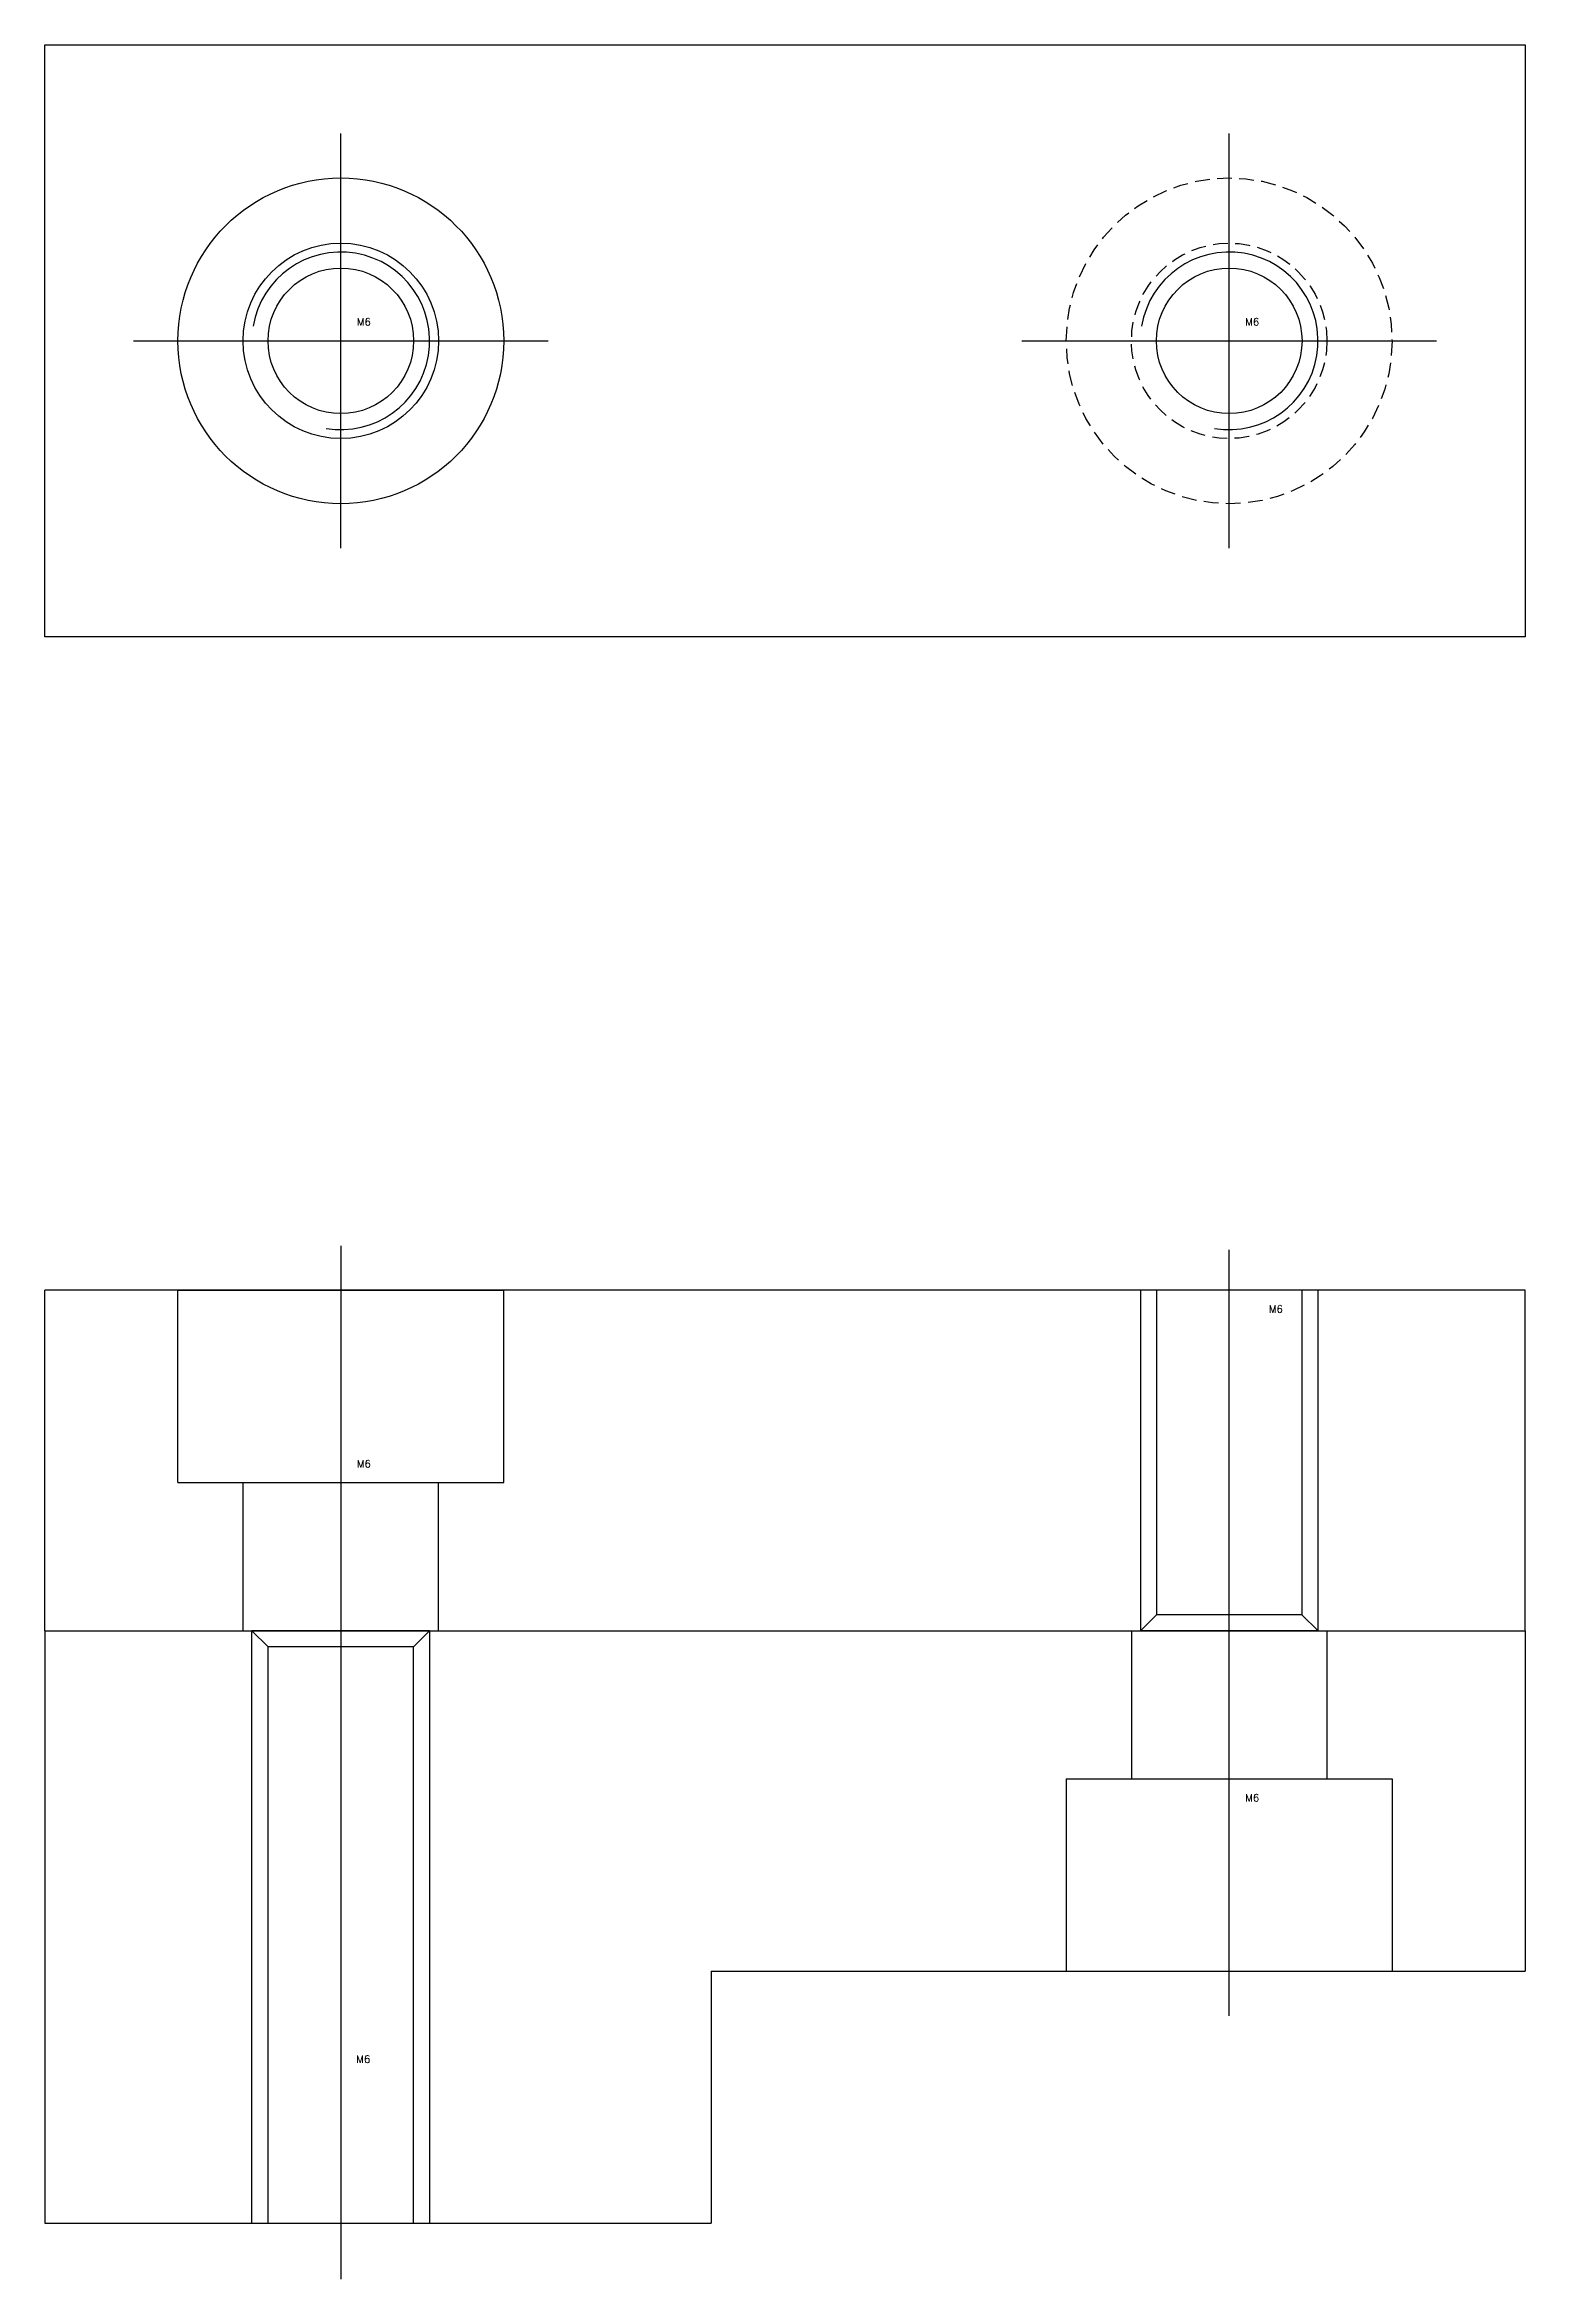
# Model space of a CAD drawing. Header units: millimetres. Extents: x 5766 to 6073, y 5599 to 5676.
# Drawn here: x 5872.5 to 5922.5, y 5598.9 to 5674.3 of the extents above; entities that cross this region are included whole.
import ezdxf

# ---------------------------------------------------------------- set-up
doc = ezdxf.new("R2010")
doc.units = ezdxf.units.MM
for name, pattern in [('CENTER', [50.8, 31.75, -6.35, 6.35, -6.35]), ('DASHED', [0.75, 0.5, -0.25]), ('HIDDEN', [9.525, 6.35, -3.175])]:
    doc.linetypes.add(name, pattern=pattern)
doc.layers.add('1', color=220, linetype='CENTER')
doc.layers.add('3', color=223, linetype='HIDDEN')
doc.styles.get("Standard").update_dxf_attribs({"font": 'romans.shx', "bigfont": 'whgtxt.shx'})

msp = doc.modelspace()

# ---------------------------------------------------------------- linework, layer by layer
for p, q in [((5872.496, 5674.328), (5922.496, 5674.328)), ((5872.496, 5654.328), (5872.496, 5674.328)), ((5922.496, 5674.328), (5922.496, 5654.328)), ((5922.496, 5654.328), (5872.496, 5654.328)), ((5872.496, 5620.772), (5872.496, 5632.272)), ((5922.496, 5632.272), (5872.496, 5632.272)), ((5910.037, 5632.272), (5910.037, 5621.313)), ((5914.954, 5632.272), (5914.954, 5621.313)), ((5922.496, 5620.772), (5922.496, 5632.272)), ((5872.496, 5620.772), (5872.496, 5600.772)), ((5872.496, 5620.772), (5922.496, 5620.772)), ((5880.037, 5620.23), (5879.496, 5620.772)), ((5885.496, 5620.772), (5879.496, 5620.772)), ((5879.496, 5620.772), (5885.496, 5620.772)), ((5885.496, 5620.772), (5884.954, 5620.23)), ((5910.037, 5621.313), (5909.496, 5620.772)), ((5915.496, 5620.772), (5909.496, 5620.772)), ((5909.496, 5620.772), (5915.496, 5620.772)), ((5914.954, 5621.313), (5910.037, 5621.313)), ((5915.496, 5620.772), (5914.954, 5621.313)), ((5922.496, 5620.772), (5922.496, 5609.272)), ((5880.037, 5600.772), (5880.037, 5620.23)), ((5884.954, 5620.23), (5880.037, 5620.23)), ((5884.954, 5600.772), (5884.954, 5620.23)), ((5894.999, 5609.272), (5922.496, 5609.272)), ((5894.999, 5609.272), (5894.999, 5600.772)), ((5872.496, 5600.772), (5894.999, 5600.772))]:
    msp.add_line(p, q)
at = {"color": 4}
for p, q in [((5876.996, 5632.272), (5887.996, 5632.272)), ((5876.996, 5625.772), (5876.996, 5632.272)), ((5887.996, 5625.772), (5887.996, 5632.272)), ((5876.996, 5625.772), (5887.996, 5625.772)), ((5879.196, 5620.772), (5879.196, 5625.772)), ((5885.796, 5620.772), (5885.796, 5625.772)), ((5879.196, 5620.772), (5885.796, 5620.772)), ((5909.196, 5620.772), (5909.196, 5615.772)), ((5909.196, 5620.772), (5915.796, 5620.772)), ((5909.196, 5620.772), (5915.796, 5620.772)), ((5915.796, 5620.772), (5915.796, 5615.772)), ((5906.996, 5615.772), (5917.996, 5615.772)), ((5906.996, 5615.772), (5906.996, 5609.272)), ((5917.996, 5615.772), (5917.996, 5609.272)), ((5906.996, 5609.272), (5917.996, 5609.272))]:
    msp.add_line(p, q, dxfattribs=at)
for radius in [5.5, 3.3]:
    msp.add_circle((5882.496, 5664.328), radius, dxfattribs=at)
at = {"color": 4, "linetype": 'DASHED'}
for radius in [5.5, 3.3]:
    msp.add_circle((5912.496, 5664.328), radius, dxfattribs=at)
for centre in [(5882.496, 5664.328), (5912.496, 5664.328)]:
    msp.add_circle(centre, 2.459)
at = {"layer": '1', "ltscale": 4}
for p, q in [((5882.496, 5657.328), (5882.496, 5671.328)), ((5912.496, 5657.328), (5912.496, 5671.328)), ((5882.496, 5659.828), (5882.496, 5668.828)), ((5912.496, 5659.828), (5912.496, 5668.828)), ((5875.496, 5664.328), (5889.496, 5664.328)), ((5877.996, 5664.328), (5886.996, 5664.328)), ((5905.496, 5664.328), (5919.496, 5664.328)), ((5907.996, 5664.328), (5916.996, 5664.328)), ((5882.496, 5633.772), (5882.496, 5619.272)), ((5912.496, 5607.772), (5912.496, 5633.629)), ((5882.496, 5623.772), (5882.496, 5598.872))]:
    msp.add_line(p, q, dxfattribs=at)
at = {"layer": '1', "linetype": 'ByBlock'}
for p, q in [((5909.496, 5632.272), (5909.496, 5620.772)), ((5915.496, 5620.772), (5915.496, 5632.272)), ((5879.496, 5600.772), (5879.496, 5620.772)), ((5885.496, 5620.772), (5885.496, 5600.772))]:
    msp.add_line(p, q, dxfattribs=at)
at = {"layer": '1', "ltscale": 2}
msp.add_line((5882.496, 5623.272), (5882.496, 5601.605), dxfattribs=at)
at = {"layer": '1', "linetype": 'ByBlock'}
for centre in [(5882.496, 5664.328), (5912.496, 5664.328)]:
    msp.add_arc(centre, 3, 260.40593, 170.40593, dxfattribs=at)

# ---------------------------------------------------------------- texts
at = {"layer": '3'}
for p in [(5883.04, 5664.844), (5913.04, 5664.844), (5913.836, 5631.511), (5883.04, 5626.287), (5913.04, 5615.006), (5883.019, 5606.183)]:
    msp.add_text('M6', height=0.25, dxfattribs=at).set_placement(p)

doc.saveas('drawing.dxf')
